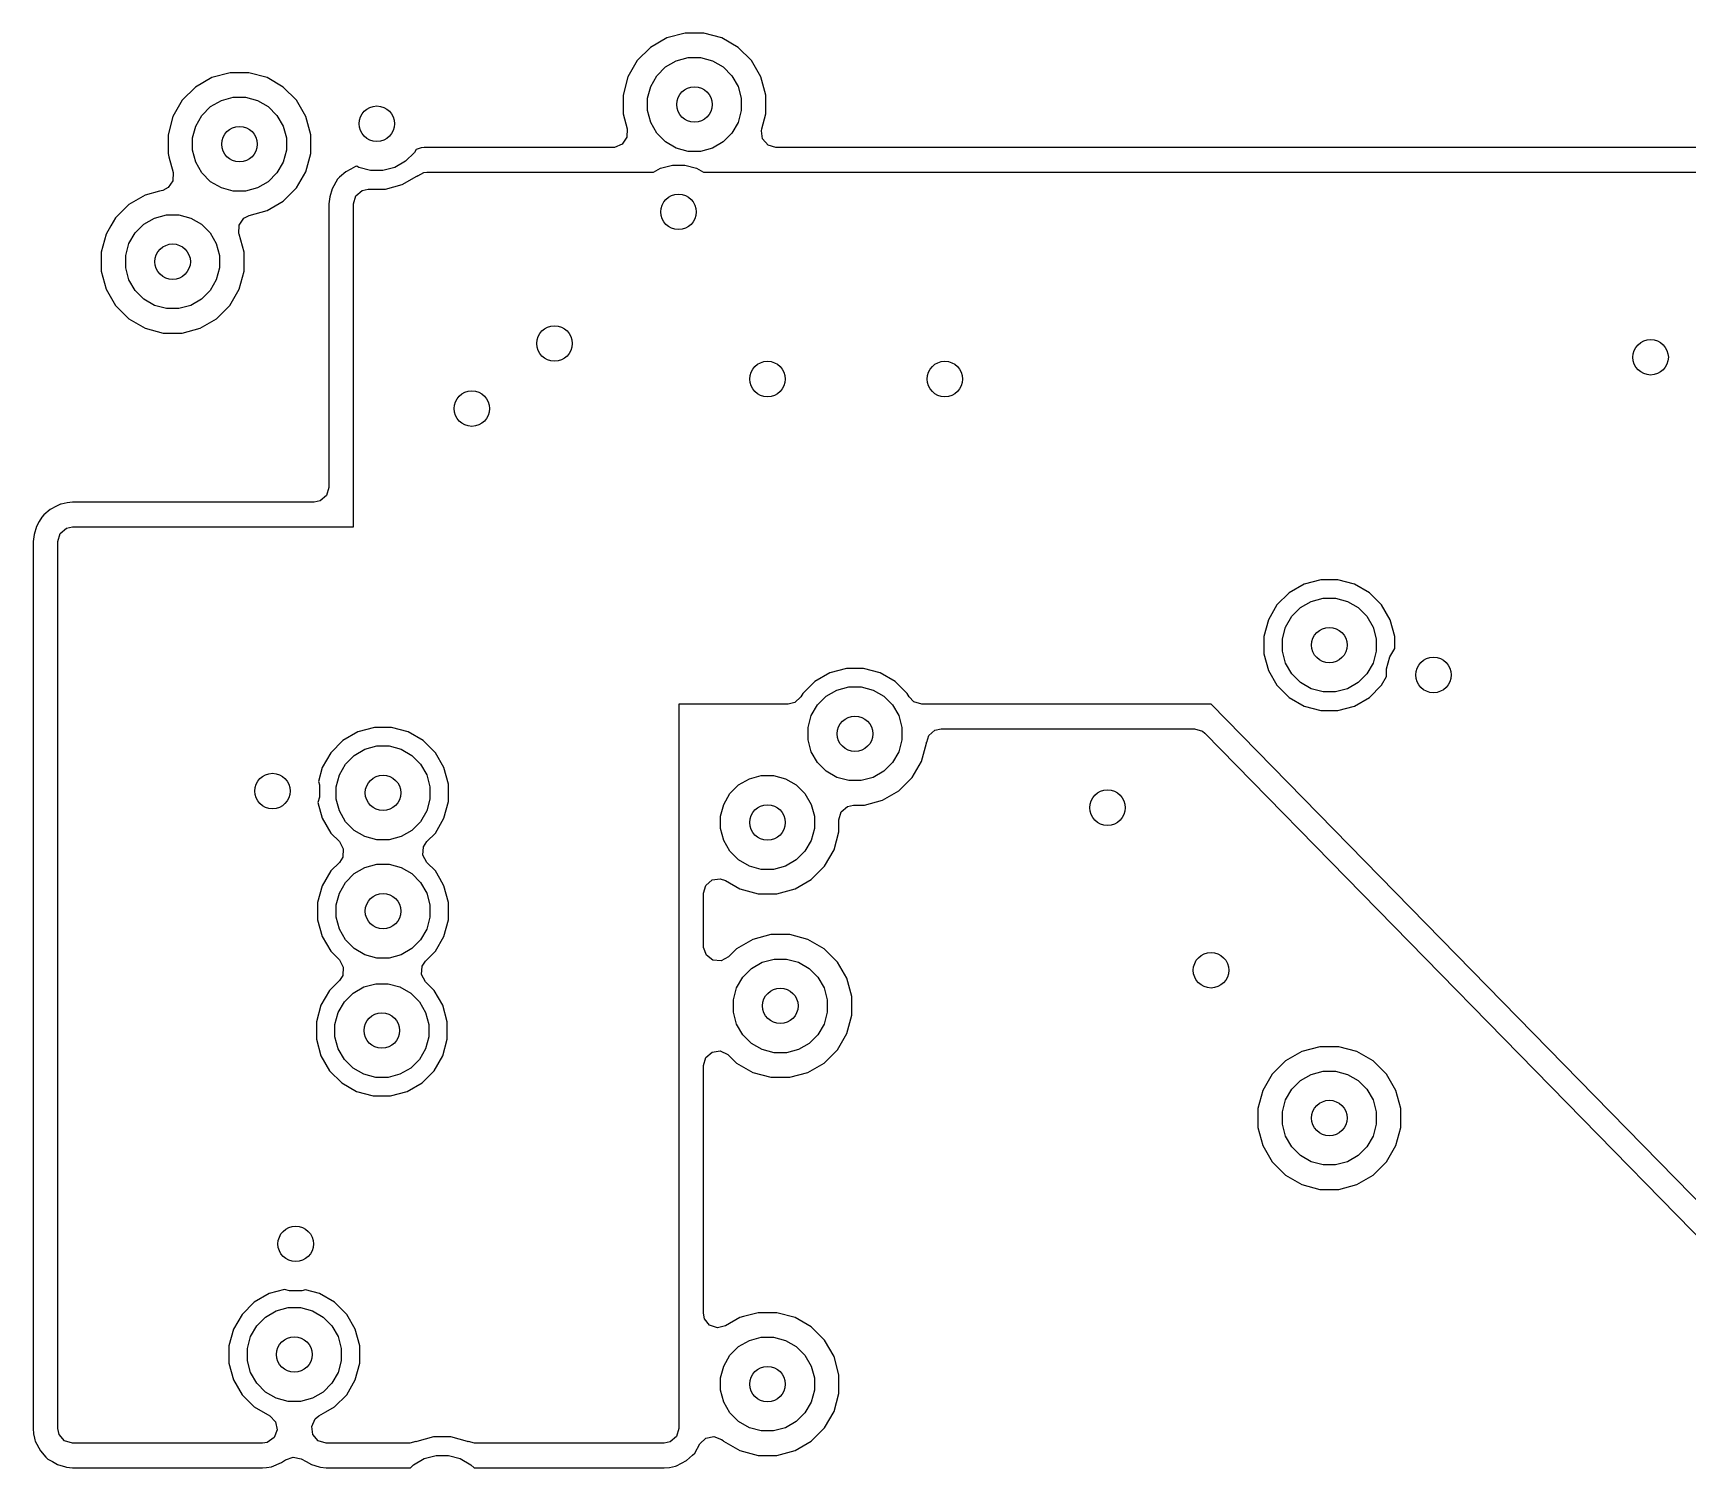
# Model space of a CAD drawing. Extents: x 0.98 to 8.09, y -3.46 to -0.83.
# Drawn here: x 5.149 to 5.7, y -2.049 to -1.568 of the extents above; entities that cross this region are included whole.
import ezdxf

# ---------------------------------------------------------------- set-up
doc = ezdxf.new("R2010")
doc.units = 0
doc.header["$MEASUREMENT"] = 0
doc.layers.add('BLACK', color=7, linetype='CONTINUOUS')

msp = doc.modelspace()

# ---------------------------------------------------------------- linework, layer by layer
at = {"layer": 'BLACK', "linetype": 'CONTINUOUS'}
for p, q in [((5.36022, -1.5695), (5.3548, -1.57263)), ((5.36626, -1.56788), (5.36022, -1.5695)), ((5.36022, -1.5695), (5.36022, -1.5695)), ((5.36022, -1.5695), (5.36022, -1.5695)), ((5.37252, -1.56788), (5.36626, -1.56788)), ((5.37856, -1.5695), (5.37252, -1.56788)), ((5.38398, -1.57263), (5.37856, -1.5695)), ((5.3548, -1.57263), (5.35037, -1.57705)), ((5.3548, -1.57263), (5.3548, -1.57263)), ((5.38841, -1.57705), (5.38398, -1.57263)), ((5.35037, -1.57705), (5.34724, -1.58247)), ((5.35037, -1.57705), (5.35037, -1.57705)), ((5.3569, -1.58206), (5.3598, -1.57915)), ((5.3598, -1.57915), (5.36336, -1.57709)), ((5.36336, -1.57709), (5.36733, -1.57603)), ((5.36733, -1.57603), (5.37144, -1.57603)), ((5.37144, -1.57603), (5.37542, -1.57709)), ((5.37542, -1.57709), (5.37898, -1.57915)), ((5.37898, -1.57915), (5.38188, -1.58206)), ((5.39154, -1.58247), (5.38841, -1.57705)), ((5.20336, -1.58583), (5.19893, -1.59026)), ((5.20877, -1.58271), (5.20336, -1.58583)), ((5.20336, -1.58583), (5.20336, -1.58583)), ((5.20877, -1.58271), (5.20877, -1.58271)), ((5.20877, -1.58271), (5.20877, -1.58271)), ((5.21482, -1.58109), (5.20877, -1.58271)), ((5.22108, -1.58109), (5.21482, -1.58109)), ((5.22712, -1.58271), (5.22108, -1.58109)), ((5.23254, -1.58583), (5.22712, -1.58271)), ((5.23697, -1.59026), (5.23254, -1.58583)), ((5.34724, -1.58247), (5.34562, -1.58852)), ((5.35378, -1.58959), (5.35484, -1.58562)), ((5.35484, -1.58562), (5.3569, -1.58206)), ((5.38188, -1.58206), (5.38394, -1.58562)), ((5.38394, -1.58562), (5.385, -1.58959)), ((5.39316, -1.58852), (5.39154, -1.58247)), ((5.19893, -1.59026), (5.1958, -1.59568)), ((5.19893, -1.59026), (5.19893, -1.59026)), ((5.20836, -1.59236), (5.21192, -1.5903)), ((5.21192, -1.5903), (5.21589, -1.58924)), ((5.21589, -1.58924), (5.22, -1.58924)), ((5.22, -1.58924), (5.22398, -1.5903)), ((5.22398, -1.5903), (5.22754, -1.59236)), ((5.2401, -1.59568), (5.23697, -1.59026)), ((5.34562, -1.58852), (5.34562, -1.59477)), ((5.35378, -1.5937), (5.35378, -1.58959)), ((5.385, -1.58959), (5.385, -1.5937)), ((5.39316, -1.59477), (5.39316, -1.58852)), ((5.1958, -1.59568), (5.19418, -1.60172)), ((5.2034, -1.59883), (5.20546, -1.59527)), ((5.20546, -1.59527), (5.20836, -1.59236)), ((5.22754, -1.59236), (5.23044, -1.59527)), ((5.23044, -1.59527), (5.2325, -1.59883)), ((5.24172, -1.60172), (5.2401, -1.59568)), ((5.34562, -1.59477), (5.34697, -1.59981)), ((5.35484, -1.59767), (5.35378, -1.5937)), ((5.385, -1.5937), (5.38394, -1.59767)), ((5.39181, -1.59981), (5.39316, -1.59477)), ((5.19418, -1.60172), (5.19418, -1.60798)), ((5.20234, -1.6028), (5.2034, -1.59883)), ((5.20234, -1.60691), (5.20234, -1.6028)), ((5.2325, -1.59883), (5.23356, -1.6028)), ((5.23356, -1.6028), (5.23356, -1.60691)), ((5.24172, -1.60798), (5.24172, -1.60172)), ((5.34691, -1.60256), (5.34536, -1.60484)), ((5.34697, -1.59981), (5.34691, -1.60256)), ((5.3569, -1.60123), (5.35484, -1.59767)), ((5.3598, -1.60414), (5.3569, -1.60123)), ((5.38188, -1.60123), (5.37898, -1.60414)), ((5.38394, -1.59767), (5.38188, -1.60123)), ((5.39169, -1.60038), (5.39181, -1.59981)), ((5.39208, -1.6031), (5.39169, -1.60038)), ((5.19418, -1.60798), (5.19448, -1.60908)), ((5.2034, -1.61088), (5.20234, -1.60691)), ((5.23356, -1.60691), (5.2325, -1.61088)), ((5.2401, -1.61403), (5.24172, -1.60798)), ((5.27616, -1.60764), (5.27325, -1.61055)), ((5.27673, -1.60665), (5.27616, -1.60764)), ((5.27843, -1.60612), (5.27673, -1.60665)), ((5.27947, -1.606), (5.27843, -1.60612)), ((5.28035, -1.60596), (5.27947, -1.606)), ((5.27947, -1.606), (5.27947, -1.606)), ((5.27947, -1.606), (5.27947, -1.606)), ((5.27947, -1.606), (5.27947, -1.606)), ((5.27947, -1.606), (5.27947, -1.606)), ((5.34226, -1.60596), (5.28035, -1.60596)), ((5.34284, -1.60592), (5.34226, -1.60596)), ((5.34536, -1.60484), (5.34284, -1.60592)), ((5.36336, -1.60619), (5.3598, -1.60414)), ((5.36733, -1.60726), (5.36336, -1.60619)), ((5.37144, -1.60726), (5.36733, -1.60726)), ((5.37542, -1.60619), (5.37144, -1.60726)), ((5.37898, -1.60414), (5.37542, -1.60619)), ((5.39388, -1.60518), (5.39208, -1.6031)), ((5.39652, -1.60596), (5.39388, -1.60518)), ((5.71773, -1.60596), (5.39652, -1.60596)), ((5.19448, -1.60908), (5.19587, -1.6143)), ((5.20546, -1.61444), (5.2034, -1.61088)), ((5.2325, -1.61088), (5.23044, -1.61444)), ((5.25499, -1.61319), (5.25338, -1.61405)), ((5.25661, -1.61233), (5.25499, -1.61319)), ((5.25671, -1.61231), (5.25661, -1.61233)), ((5.257, -1.61224), (5.25671, -1.61231)), ((5.25764, -1.6126), (5.257, -1.61224)), ((5.26161, -1.61367), (5.25764, -1.6126)), ((5.26572, -1.61367), (5.26161, -1.61367)), ((5.26969, -1.6126), (5.26572, -1.61367)), ((5.27325, -1.61055), (5.26969, -1.6126)), ((5.35582, -1.61417), (5.35808, -1.61287)), ((5.35808, -1.61287), (5.36205, -1.61181)), ((5.36205, -1.61181), (5.36616, -1.61181)), ((5.36616, -1.61181), (5.37013, -1.61287)), ((5.37013, -1.61287), (5.37239, -1.61417)), ((5.19427, -1.61932), (5.19242, -1.62028)), ((5.19581, -1.61705), (5.19427, -1.61932)), ((5.19587, -1.6143), (5.19581, -1.61705)), ((5.20836, -1.61735), (5.20546, -1.61444)), ((5.21192, -1.6194), (5.20836, -1.61735)), ((5.22754, -1.61735), (5.22398, -1.6194)), ((5.23044, -1.61444), (5.22754, -1.61735)), ((5.23697, -1.61945), (5.2401, -1.61403)), ((5.25058, -1.61656), (5.2488, -1.61975)), ((5.2513, -1.61586), (5.25058, -1.61656)), ((5.25058, -1.61656), (5.25058, -1.61656)), ((5.25338, -1.61405), (5.2513, -1.61586)), ((5.2513, -1.61586), (5.2513, -1.61586)), ((5.26653, -1.61982), (5.27206, -1.61834)), ((5.27206, -1.61834), (5.27703, -1.61547)), ((5.27703, -1.61547), (5.27728, -1.61528)), ((5.27703, -1.61547), (5.27703, -1.61547)), ((5.27728, -1.61528), (5.27734, -1.61536)), ((5.27734, -1.61536), (5.27931, -1.61428)), ((5.27931, -1.61428), (5.28035, -1.61417)), ((5.28035, -1.61417), (5.35582, -1.61417)), ((5.37239, -1.61417), (5.71773, -1.61417)), ((5.18653, -1.62185), (5.18111, -1.62498)), ((5.19136, -1.62056), (5.18653, -1.62185)), ((5.18653, -1.62185), (5.18653, -1.62185)), ((5.18653, -1.62185), (5.18653, -1.62185)), ((5.19242, -1.62028), (5.19136, -1.62056)), ((5.21589, -1.62047), (5.21192, -1.6194)), ((5.22, -1.62047), (5.21589, -1.62047)), ((5.22398, -1.6194), (5.22, -1.62047)), ((5.22712, -1.627), (5.23254, -1.62387)), ((5.23254, -1.62387), (5.23697, -1.61945)), ((5.24802, -1.62239), (5.24769, -1.6247)), ((5.24769, -1.6247), (5.24769, -1.71919)), ((5.2488, -1.61975), (5.24802, -1.62239)), ((5.24802, -1.62239), (5.24802, -1.62239)), ((5.2488, -1.61975), (5.2488, -1.61975)), ((5.25591, -1.6247), (5.25668, -1.62207)), ((5.25591, -1.68021), (5.25591, -1.6247)), ((5.25668, -1.62207), (5.25876, -1.62026)), ((5.25876, -1.62026), (5.26079, -1.61982)), ((5.26079, -1.61982), (5.26653, -1.61982)), ((5.26653, -1.61982), (5.26653, -1.61982)), ((5.17668, -1.62941), (5.17515, -1.63206)), ((5.18111, -1.62498), (5.17668, -1.62941)), ((5.17668, -1.62941), (5.17668, -1.62941)), ((5.18111, -1.62498), (5.18111, -1.62498)), ((5.18611, -1.63151), (5.18967, -1.62945)), ((5.18967, -1.62945), (5.19365, -1.62839)), ((5.19365, -1.62839), (5.19776, -1.62839)), ((5.19776, -1.62839), (5.20173, -1.62945)), ((5.20173, -1.62945), (5.20529, -1.63151)), ((5.21784, -1.63181), (5.21938, -1.62953)), ((5.21938, -1.62953), (5.22123, -1.62858)), ((5.22123, -1.62858), (5.22712, -1.627)), ((5.17355, -1.63483), (5.17193, -1.64087)), ((5.17515, -1.63206), (5.17355, -1.63483)), ((5.18115, -1.63798), (5.18321, -1.63442)), ((5.18321, -1.63442), (5.18611, -1.63151)), ((5.20529, -1.63151), (5.20819, -1.63442)), ((5.20819, -1.63442), (5.21025, -1.63798)), ((5.21778, -1.63456), (5.21784, -1.63181)), ((5.21785, -1.63483), (5.21778, -1.63456)), ((5.21947, -1.64087), (5.21785, -1.63483)), ((5.21785, -1.63483), (5.21785, -1.63483)), ((5.17193, -1.64087), (5.17193, -1.64713)), ((5.18009, -1.64195), (5.18115, -1.63798)), ((5.21025, -1.63798), (5.21131, -1.64195)), ((5.21947, -1.64713), (5.21947, -1.64087)), ((5.18009, -1.64606), (5.18009, -1.64195)), ((5.18115, -1.65003), (5.18009, -1.64606)), ((5.21131, -1.64606), (5.21025, -1.65003)), ((5.21131, -1.64195), (5.21131, -1.64606)), ((5.17193, -1.64713), (5.17355, -1.65318)), ((5.18321, -1.65359), (5.18115, -1.65003)), ((5.21025, -1.65003), (5.20819, -1.65359)), ((5.21785, -1.65318), (5.21947, -1.64713)), ((5.17355, -1.65318), (5.17668, -1.6586)), ((5.18611, -1.6565), (5.18321, -1.65359)), ((5.18967, -1.65855), (5.18611, -1.6565)), ((5.20529, -1.6565), (5.20173, -1.65855)), ((5.20819, -1.65359), (5.20529, -1.6565)), ((5.21472, -1.6586), (5.21785, -1.65318)), ((5.17668, -1.6586), (5.18111, -1.66302)), ((5.18111, -1.66302), (5.18653, -1.66615)), ((5.19365, -1.65962), (5.18967, -1.65855)), ((5.19776, -1.65962), (5.19365, -1.65962)), ((5.20173, -1.65855), (5.19776, -1.65962)), ((5.20487, -1.66615), (5.21029, -1.66302)), ((5.21029, -1.66302), (5.21472, -1.6586)), ((5.18653, -1.66615), (5.19257, -1.66777)), ((5.19257, -1.66777), (5.19257, -1.66777)), ((5.19257, -1.66777), (5.19883, -1.66777)), ((5.19883, -1.66777), (5.20487, -1.66615)), ((5.19883, -1.66777), (5.19883, -1.66777)), ((5.25591, -1.72942), (5.25591, -1.68021)), ((5.24484, -1.72363), (5.24281, -1.72407)), ((5.24691, -1.72182), (5.24484, -1.72363)), ((5.24769, -1.71919), (5.24691, -1.72182)), ((5.15216, -1.72902), (5.15133, -1.7305)), ((5.15287, -1.72832), (5.15216, -1.72902)), ((5.15216, -1.72902), (5.15216, -1.72902)), ((5.15495, -1.72652), (5.15287, -1.72832)), ((5.15287, -1.72832), (5.15287, -1.72832)), ((5.15706, -1.72539), (5.15495, -1.72652)), ((5.15818, -1.7248), (5.15706, -1.72539)), ((5.15833, -1.72476), (5.15818, -1.7248)), ((5.15859, -1.7247), (5.15833, -1.72476)), ((5.16062, -1.72425), (5.15859, -1.7247)), ((5.16236, -1.72407), (5.16062, -1.72425)), ((5.24281, -1.72407), (5.16236, -1.72407)), ((5.25591, -1.73228), (5.25591, -1.72942)), ((5.1496, -1.73485), (5.14926, -1.73717)), ((5.15037, -1.73221), (5.1496, -1.73485)), ((5.1496, -1.73485), (5.1496, -1.73485)), ((5.15133, -1.7305), (5.15037, -1.73221)), ((5.15133, -1.7305), (5.15133, -1.7305)), ((5.15748, -1.73717), (5.15826, -1.73453)), ((5.15826, -1.73453), (5.16033, -1.73272)), ((5.16033, -1.73272), (5.16236, -1.73228)), ((5.16236, -1.73228), (5.25591, -1.73228)), ((5.14926, -1.73717), (5.14926, -2.03252)), ((5.15748, -1.76879), (5.15748, -1.73717)), ((5.57231, -1.75137), (5.56734, -1.75424)), ((5.57784, -1.74989), (5.57231, -1.75137)), ((5.57231, -1.75137), (5.57231, -1.75137)), ((5.57231, -1.75137), (5.57231, -1.75137)), ((5.58357, -1.74989), (5.57784, -1.74989)), ((5.58911, -1.75137), (5.58357, -1.74989)), ((5.59407, -1.75424), (5.58911, -1.75137)), ((5.58911, -1.75137), (5.58911, -1.75137)), ((5.58911, -1.75137), (5.58911, -1.75137)), ((5.56734, -1.75424), (5.56329, -1.75829)), ((5.56734, -1.75424), (5.56734, -1.75424)), ((5.57468, -1.7571), (5.57865, -1.75604)), ((5.57865, -1.75604), (5.58276, -1.75604)), ((5.58276, -1.75604), (5.58674, -1.7571)), ((5.59407, -1.75424), (5.59407, -1.75424)), ((5.59407, -1.75424), (5.59407, -1.75424)), ((5.59813, -1.75829), (5.59407, -1.75424)), ((5.56329, -1.75829), (5.56042, -1.76325)), ((5.56329, -1.75829), (5.56329, -1.75829)), ((5.56616, -1.76563), (5.56821, -1.76207)), ((5.56821, -1.76207), (5.57112, -1.75916)), ((5.57112, -1.75916), (5.57468, -1.7571)), ((5.58674, -1.7571), (5.5903, -1.75916)), ((5.5903, -1.75916), (5.5932, -1.76207)), ((5.5932, -1.76207), (5.59526, -1.76563)), ((5.60099, -1.76325), (5.59813, -1.75829)), ((5.56042, -1.76325), (5.55894, -1.76879)), ((5.56042, -1.76325), (5.56042, -1.76325)), ((5.56042, -1.76325), (5.56042, -1.76325)), ((5.5651, -1.7696), (5.56616, -1.76563)), ((5.59526, -1.76563), (5.59632, -1.7696)), ((5.60248, -1.76879), (5.60099, -1.76325)), ((5.15748, -1.89713), (5.15748, -1.76879)), ((5.55894, -1.76879), (5.55894, -1.77452)), ((5.5651, -1.77371), (5.5651, -1.7696)), ((5.59632, -1.7696), (5.59632, -1.77371)), ((5.60085, -1.77558), (5.60248, -1.77277)), ((5.60248, -1.77277), (5.60248, -1.76879)), ((5.55894, -1.77452), (5.56042, -1.78006)), ((5.56616, -1.77768), (5.5651, -1.77371)), ((5.56821, -1.78124), (5.56616, -1.77768)), ((5.59526, -1.77768), (5.5932, -1.78124)), ((5.59632, -1.77371), (5.59526, -1.77768)), ((5.59979, -1.77955), (5.60085, -1.77558)), ((5.40947, -1.78376), (5.40542, -1.78782)), ((5.41443, -1.7809), (5.40947, -1.78376)), ((5.40947, -1.78376), (5.40947, -1.78376)), ((5.41997, -1.77941), (5.41443, -1.7809)), ((5.41443, -1.7809), (5.41443, -1.7809)), ((5.41443, -1.7809), (5.41443, -1.7809)), ((5.4257, -1.77941), (5.41997, -1.77941)), ((5.43124, -1.7809), (5.4257, -1.77941)), ((5.4362, -1.78376), (5.43124, -1.7809)), ((5.43124, -1.7809), (5.43124, -1.7809)), ((5.43124, -1.7809), (5.43124, -1.7809)), ((5.44025, -1.78782), (5.4362, -1.78376)), ((5.4362, -1.78376), (5.4362, -1.78376)), ((5.56042, -1.78006), (5.56042, -1.78006)), ((5.56042, -1.78006), (5.56042, -1.78006)), ((5.56042, -1.78006), (5.56329, -1.78502)), ((5.57112, -1.78415), (5.56821, -1.78124)), ((5.57468, -1.7862), (5.57112, -1.78415)), ((5.5903, -1.78415), (5.58674, -1.7862)), ((5.5932, -1.78124), (5.5903, -1.78415)), ((5.59813, -1.78502), (5.59979, -1.78214)), ((5.59979, -1.78214), (5.59979, -1.77955)), ((5.40479, -1.7889), (5.4028, -1.7908)), ((5.40542, -1.78782), (5.40479, -1.7889)), ((5.40542, -1.78782), (5.40542, -1.78782)), ((5.41034, -1.79159), (5.41325, -1.78869)), ((5.41325, -1.78869), (5.41681, -1.78663)), ((5.41681, -1.78663), (5.42078, -1.78557)), ((5.42078, -1.78557), (5.42489, -1.78557)), ((5.42489, -1.78557), (5.42886, -1.78663)), ((5.42886, -1.78663), (5.43242, -1.78869)), ((5.43242, -1.78869), (5.43533, -1.79159)), ((5.44088, -1.7889), (5.44025, -1.78782)), ((5.44025, -1.78782), (5.44025, -1.78782)), ((5.44247, -1.79056), (5.44088, -1.7889)), ((5.56329, -1.78502), (5.56329, -1.78502)), ((5.56329, -1.78502), (5.56329, -1.78502)), ((5.56329, -1.78502), (5.56734, -1.78907)), ((5.56734, -1.78907), (5.57231, -1.79194)), ((5.57865, -1.78727), (5.57468, -1.7862)), ((5.58276, -1.78727), (5.57865, -1.78727)), ((5.58674, -1.7862), (5.58276, -1.78727)), ((5.58911, -1.79194), (5.59407, -1.78907)), ((5.59407, -1.78907), (5.59813, -1.78502)), ((5.40056, -1.79134), (5.36417, -1.79134)), ((5.36417, -1.79134), (5.36417, -2.03252)), ((5.4028, -1.7908), (5.40056, -1.79134)), ((5.40722, -1.79913), (5.40829, -1.79515)), ((5.40829, -1.79515), (5.41034, -1.79159)), ((5.43533, -1.79159), (5.43738, -1.79515)), ((5.43738, -1.79515), (5.43845, -1.79913)), ((5.44511, -1.79134), (5.44247, -1.79056)), ((5.54134, -1.79134), (5.44511, -1.79134)), ((5.66899, -1.92177), (5.54134, -1.79134)), ((5.54134, -1.79134), (5.54134, -1.79134)), ((5.57231, -1.79194), (5.57784, -1.79342)), ((5.57784, -1.79342), (5.57784, -1.79342)), ((5.57784, -1.79342), (5.58357, -1.79342)), ((5.58357, -1.79342), (5.58911, -1.79194)), ((5.58357, -1.79342), (5.58357, -1.79342)), ((5.25735, -1.80058), (5.25238, -1.80345)), ((5.26288, -1.7991), (5.25735, -1.80058)), ((5.25735, -1.80058), (5.25735, -1.80058)), ((5.25735, -1.80058), (5.25735, -1.80058)), ((5.26861, -1.7991), (5.26288, -1.7991)), ((5.27415, -1.80058), (5.26861, -1.7991)), ((5.27911, -1.80345), (5.27415, -1.80058)), ((5.27415, -1.80058), (5.27415, -1.80058)), ((5.27415, -1.80058), (5.27415, -1.80058)), ((5.40722, -1.80324), (5.40722, -1.79913)), ((5.43845, -1.79913), (5.43845, -1.80324)), ((5.44738, -1.8018), (5.44946, -1.8)), ((5.44946, -1.8), (5.45148, -1.79956)), ((5.45148, -1.79956), (5.53583, -1.79956)), ((5.53583, -1.79956), (5.53847, -1.80033)), ((5.53847, -1.80033), (5.53932, -1.80102)), ((5.53932, -1.80102), (5.78198, -2.04895)), ((5.25238, -1.80345), (5.24833, -1.8075)), ((5.25238, -1.80345), (5.25238, -1.80345)), ((5.25616, -1.80837), (5.25972, -1.80632)), ((5.25972, -1.80632), (5.26369, -1.80525)), ((5.26369, -1.80525), (5.2678, -1.80525)), ((5.2678, -1.80525), (5.27177, -1.80632)), ((5.27177, -1.80632), (5.27533, -1.80837)), ((5.28317, -1.8075), (5.27911, -1.80345)), ((5.27911, -1.80345), (5.27911, -1.80345)), ((5.27911, -1.80345), (5.27911, -1.80345)), ((5.40829, -1.80721), (5.40722, -1.80324)), ((5.43845, -1.80324), (5.43738, -1.80721)), ((5.44498, -1.81036), (5.4466, -1.80431)), ((5.4466, -1.80431), (5.44664, -1.80399)), ((5.4466, -1.80431), (5.4466, -1.80431)), ((5.44664, -1.80399), (5.44673, -1.804)), ((5.44673, -1.804), (5.44738, -1.8018)), ((5.24833, -1.8075), (5.24546, -1.81246)), ((5.24833, -1.8075), (5.24833, -1.8075)), ((5.2512, -1.81484), (5.25325, -1.81128)), ((5.25325, -1.81128), (5.25616, -1.80837)), ((5.27533, -1.80837), (5.27824, -1.81128)), ((5.27824, -1.81128), (5.2803, -1.81484)), ((5.28603, -1.81246), (5.28317, -1.8075)), ((5.41034, -1.81077), (5.40829, -1.80721)), ((5.41325, -1.81367), (5.41034, -1.81077)), ((5.43533, -1.81077), (5.43242, -1.81367)), ((5.43738, -1.80721), (5.43533, -1.81077)), ((5.44185, -1.81577), (5.44498, -1.81036)), ((5.24546, -1.81246), (5.24424, -1.81704)), ((5.24424, -1.81704), (5.24455, -1.8182)), ((5.24546, -1.81246), (5.24546, -1.81246)), ((5.24546, -1.81246), (5.24546, -1.81246)), ((5.25013, -1.81881), (5.2512, -1.81484)), ((5.2803, -1.81484), (5.28136, -1.81881)), ((5.28752, -1.818), (5.28603, -1.81246)), ((5.38411, -1.81821), (5.38767, -1.81616)), ((5.38767, -1.81616), (5.39165, -1.8151)), ((5.39165, -1.8151), (5.39576, -1.8151)), ((5.39576, -1.8151), (5.39973, -1.81616)), ((5.39973, -1.81616), (5.40329, -1.81821)), ((5.41681, -1.81573), (5.41325, -1.81367)), ((5.42078, -1.81679), (5.41681, -1.81573)), ((5.42489, -1.81679), (5.42078, -1.81679)), ((5.42886, -1.81573), (5.42489, -1.81679)), ((5.43242, -1.81367), (5.42886, -1.81573)), ((5.43743, -1.8202), (5.44185, -1.81577)), ((5.24455, -1.82231), (5.24407, -1.82408)), ((5.24455, -1.8182), (5.24455, -1.82231)), ((5.25013, -1.82292), (5.25013, -1.81881)), ((5.2512, -1.82689), (5.25013, -1.82292)), ((5.28136, -1.82292), (5.2803, -1.82689)), ((5.28136, -1.81881), (5.28136, -1.82292)), ((5.28752, -1.82373), (5.28752, -1.818)), ((5.37915, -1.82468), (5.38121, -1.82112)), ((5.38121, -1.82112), (5.38411, -1.81821)), ((5.40329, -1.81821), (5.40619, -1.82112)), ((5.40619, -1.82112), (5.40825, -1.82468)), ((5.43201, -1.82333), (5.43743, -1.8202)), ((5.24407, -1.82408), (5.24546, -1.82927)), ((5.25325, -1.83045), (5.2512, -1.82689)), ((5.2803, -1.82689), (5.27824, -1.83045)), ((5.28603, -1.82927), (5.28752, -1.82373)), ((5.37809, -1.82865), (5.37915, -1.82468)), ((5.37809, -1.83276), (5.37809, -1.82865)), ((5.40825, -1.82468), (5.40931, -1.82865)), ((5.40931, -1.82865), (5.40931, -1.83276)), ((5.41747, -1.82983), (5.41824, -1.82719)), ((5.41824, -1.82719), (5.42032, -1.82539)), ((5.42032, -1.82539), (5.42235, -1.82495)), ((5.42235, -1.82495), (5.42596, -1.82495)), ((5.42596, -1.82495), (5.43201, -1.82333)), ((5.42596, -1.82495), (5.42596, -1.82495)), ((5.24546, -1.82927), (5.24546, -1.82927)), ((5.24546, -1.82927), (5.24546, -1.82927)), ((5.24546, -1.82927), (5.24833, -1.83423)), ((5.25616, -1.83336), (5.25325, -1.83045)), ((5.25972, -1.83542), (5.25616, -1.83336)), ((5.27533, -1.83336), (5.27177, -1.83542)), ((5.27824, -1.83045), (5.27533, -1.83336)), ((5.28317, -1.83423), (5.28603, -1.82927)), ((5.37915, -1.83674), (5.37809, -1.83276)), ((5.40931, -1.83276), (5.40825, -1.83674)), ((5.41585, -1.83988), (5.41747, -1.83384)), ((5.41747, -1.83384), (5.41747, -1.82983)), ((5.24833, -1.83423), (5.24833, -1.83423)), ((5.24833, -1.83423), (5.2512, -1.8371)), ((5.2512, -1.8371), (5.25252, -1.83951)), ((5.25252, -1.83951), (5.25232, -1.84226)), ((5.26369, -1.83648), (5.25972, -1.83542)), ((5.2678, -1.83648), (5.26369, -1.83648)), ((5.27177, -1.83542), (5.2678, -1.83648)), ((5.27898, -1.84159), (5.27918, -1.83885)), ((5.27918, -1.83885), (5.2803, -1.8371)), ((5.2803, -1.8371), (5.28317, -1.83423)), ((5.38121, -1.8403), (5.37915, -1.83674)), ((5.40825, -1.83674), (5.40619, -1.8403)), ((5.2512, -1.844), (5.24833, -1.84687)), ((5.25232, -1.84226), (5.2512, -1.844)), ((5.25972, -1.84569), (5.26369, -1.84462)), ((5.26369, -1.84462), (5.2678, -1.84462)), ((5.2678, -1.84462), (5.27177, -1.84569)), ((5.2803, -1.844), (5.27898, -1.84159)), ((5.28317, -1.84687), (5.2803, -1.844)), ((5.38411, -1.8432), (5.38121, -1.8403)), ((5.38767, -1.84526), (5.38411, -1.8432)), ((5.40329, -1.8432), (5.39973, -1.84526)), ((5.40619, -1.8403), (5.40329, -1.8432)), ((5.41272, -1.8453), (5.41585, -1.83988)), ((5.24833, -1.84687), (5.24546, -1.85183)), ((5.24833, -1.84687), (5.24833, -1.84687)), ((5.2512, -1.85421), (5.25325, -1.85065)), ((5.25325, -1.85065), (5.25616, -1.84774)), ((5.25616, -1.84774), (5.25972, -1.84569)), ((5.27177, -1.84569), (5.27533, -1.84774)), ((5.27533, -1.84774), (5.27824, -1.85065)), ((5.27824, -1.85065), (5.2803, -1.85421)), ((5.2846, -1.84935), (5.28317, -1.84687)), ((5.28317, -1.84687), (5.28317, -1.84687)), ((5.28603, -1.85183), (5.2846, -1.84935)), ((5.37316, -1.85167), (5.37524, -1.84986)), ((5.37524, -1.84986), (5.37797, -1.84947)), ((5.37797, -1.84947), (5.37971, -1.85008)), ((5.37971, -1.85008), (5.38453, -1.85286)), ((5.39165, -1.84632), (5.38767, -1.84526)), ((5.39576, -1.84632), (5.39165, -1.84632)), ((5.39973, -1.84526), (5.39576, -1.84632)), ((5.40287, -1.85286), (5.40829, -1.84973)), ((5.40829, -1.84973), (5.41272, -1.8453)), ((5.24546, -1.85183), (5.24398, -1.85737)), ((5.24546, -1.85183), (5.24546, -1.85183)), ((5.24546, -1.85183), (5.24546, -1.85183)), ((5.25013, -1.85818), (5.2512, -1.85421)), ((5.2803, -1.85421), (5.28136, -1.85818)), ((5.28752, -1.85737), (5.28603, -1.85183)), ((5.37239, -1.8543), (5.37316, -1.85167)), ((5.37239, -1.87197), (5.37239, -1.8543)), ((5.38453, -1.85286), (5.39057, -1.85448)), ((5.39057, -1.85448), (5.39057, -1.85448)), ((5.39057, -1.85448), (5.39683, -1.85448)), ((5.39683, -1.85448), (5.40287, -1.85286)), ((5.39683, -1.85448), (5.39683, -1.85448)), ((5.24398, -1.85737), (5.24398, -1.8631)), ((5.25013, -1.86229), (5.25013, -1.85818)), ((5.28136, -1.85818), (5.28136, -1.86229)), ((5.28752, -1.8631), (5.28752, -1.85737)), ((5.24398, -1.8631), (5.24546, -1.86864)), ((5.2512, -1.86626), (5.25013, -1.86229)), ((5.25325, -1.86982), (5.2512, -1.86626)), ((5.2803, -1.86626), (5.27824, -1.86982)), ((5.28136, -1.86229), (5.2803, -1.86626)), ((5.28603, -1.86864), (5.28752, -1.8631)), ((5.24546, -1.86864), (5.24546, -1.86864)), ((5.24546, -1.86864), (5.24546, -1.86864)), ((5.24546, -1.86864), (5.24833, -1.8736)), ((5.25616, -1.87273), (5.25325, -1.86982)), ((5.25972, -1.87479), (5.25616, -1.87273)), ((5.27533, -1.87273), (5.27177, -1.87479)), ((5.27824, -1.86982), (5.27533, -1.87273)), ((5.28317, -1.8736), (5.28603, -1.86864)), ((5.3724, -1.87232), (5.37239, -1.87197)), ((5.37336, -1.87489), (5.3724, -1.87232)), ((5.38879, -1.86964), (5.38337, -1.87277)), ((5.39484, -1.86802), (5.38879, -1.86964)), ((5.38879, -1.86964), (5.38879, -1.86964)), ((5.38879, -1.86964), (5.38879, -1.86964)), ((5.4011, -1.86802), (5.39484, -1.86802)), ((5.40714, -1.86964), (5.4011, -1.86802)), ((5.41256, -1.87277), (5.40714, -1.86964)), ((5.24833, -1.8736), (5.24833, -1.8736)), ((5.24833, -1.8736), (5.2512, -1.87647)), ((5.2512, -1.87647), (5.25252, -1.87888)), ((5.26369, -1.87585), (5.25972, -1.87479)), ((5.2678, -1.87585), (5.26369, -1.87585)), ((5.27177, -1.87479), (5.2678, -1.87585)), ((5.27878, -1.87861), (5.27991, -1.87686)), ((5.27991, -1.87686), (5.2803, -1.87647)), ((5.2803, -1.87647), (5.28317, -1.8736)), ((5.37557, -1.87654), (5.37336, -1.87489)), ((5.37831, -1.87674), (5.37557, -1.87654)), ((5.38072, -1.87542), (5.37831, -1.87674)), ((5.38337, -1.87277), (5.38072, -1.87542)), ((5.38337, -1.87277), (5.38337, -1.87277)), ((5.38838, -1.8793), (5.39194, -1.87724)), ((5.39194, -1.87724), (5.39591, -1.87618)), ((5.39591, -1.87618), (5.40002, -1.87618)), ((5.40002, -1.87618), (5.40399, -1.87724)), ((5.40399, -1.87724), (5.40756, -1.8793)), ((5.41699, -1.8772), (5.41256, -1.87277)), ((5.42012, -1.88261), (5.41699, -1.8772)), ((5.2512, -1.88337), (5.24794, -1.88663)), ((5.25232, -1.88163), (5.2512, -1.88337)), ((5.25252, -1.87888), (5.25232, -1.88163)), ((5.27859, -1.88135), (5.27878, -1.87861)), ((5.27991, -1.88377), (5.27859, -1.88135)), ((5.38342, -1.88576), (5.38547, -1.8822)), ((5.38547, -1.8822), (5.38838, -1.8793)), ((5.40756, -1.8793), (5.41046, -1.8822)), ((5.41046, -1.8822), (5.41252, -1.88576)), ((5.42174, -1.88866), (5.42012, -1.88261)), ((5.24794, -1.88663), (5.24507, -1.8916)), ((5.24794, -1.88663), (5.24794, -1.88663)), ((5.25286, -1.89041), (5.25577, -1.88751)), ((5.25577, -1.88751), (5.25933, -1.88545)), ((5.25933, -1.88545), (5.2633, -1.88439)), ((5.2633, -1.88439), (5.26741, -1.88439)), ((5.26741, -1.88439), (5.27138, -1.88545)), ((5.27138, -1.88545), (5.27494, -1.88751)), ((5.27494, -1.88751), (5.27785, -1.89041)), ((5.28277, -1.88663), (5.27991, -1.88377)), ((5.28564, -1.8916), (5.28277, -1.88663)), ((5.38236, -1.88973), (5.38342, -1.88576)), ((5.41252, -1.88576), (5.41358, -1.88973)), ((5.42174, -1.89492), (5.42174, -1.88866)), ((5.24507, -1.8916), (5.24359, -1.89713)), ((5.24507, -1.8916), (5.24507, -1.8916)), ((5.24507, -1.8916), (5.24507, -1.8916)), ((5.24974, -1.89794), (5.25081, -1.89397)), ((5.25081, -1.89397), (5.25286, -1.89041)), ((5.27785, -1.89041), (5.2799, -1.89397)), ((5.2799, -1.89397), (5.28097, -1.89794)), ((5.28712, -1.89713), (5.28564, -1.8916)), ((5.38236, -1.89384), (5.38236, -1.88973)), ((5.38342, -1.89782), (5.38236, -1.89384)), ((5.41358, -1.89384), (5.41252, -1.89782)), ((5.41358, -1.88973), (5.41358, -1.89384)), ((5.15748, -2.03252), (5.15748, -1.89713)), ((5.24359, -1.89713), (5.24359, -1.90287)), ((5.24974, -1.90206), (5.24974, -1.89794)), ((5.28097, -1.89794), (5.28097, -1.90206)), ((5.28712, -1.90287), (5.28712, -1.89713)), ((5.38547, -1.90138), (5.38342, -1.89782)), ((5.41252, -1.89782), (5.41046, -1.90138)), ((5.42012, -1.90096), (5.42174, -1.89492)), ((5.24359, -1.90287), (5.24507, -1.9084)), ((5.25081, -1.90603), (5.24974, -1.90206)), ((5.28097, -1.90206), (5.2799, -1.90603)), ((5.28564, -1.9084), (5.28712, -1.90287)), ((5.38838, -1.90428), (5.38547, -1.90138)), ((5.39194, -1.90634), (5.38838, -1.90428)), ((5.40756, -1.90428), (5.40399, -1.90634)), ((5.41046, -1.90138), (5.40756, -1.90428)), ((5.41699, -1.90638), (5.42012, -1.90096)), ((5.57758, -1.90537), (5.57153, -1.90699)), ((5.58384, -1.90537), (5.57758, -1.90537)), ((5.58988, -1.90699), (5.58384, -1.90537)), ((5.24507, -1.9084), (5.24507, -1.9084)), ((5.24507, -1.9084), (5.24507, -1.9084)), ((5.24507, -1.9084), (5.24794, -1.91337)), ((5.25286, -1.90959), (5.25081, -1.90603)), ((5.25577, -1.91249), (5.25286, -1.90959)), ((5.27785, -1.90959), (5.27494, -1.91249)), ((5.2799, -1.90603), (5.27785, -1.90959)), ((5.28277, -1.91337), (5.28564, -1.9084)), ((5.37239, -1.91161), (5.37316, -1.90897)), ((5.37316, -1.90897), (5.37524, -1.90717)), ((5.37524, -1.90717), (5.37797, -1.90678)), ((5.37797, -1.90678), (5.38047, -1.90792)), ((5.38047, -1.90792), (5.38072, -1.90816)), ((5.38072, -1.90816), (5.38337, -1.91081)), ((5.38337, -1.91081), (5.38879, -1.91394)), ((5.39591, -1.9074), (5.39194, -1.90634)), ((5.40002, -1.9074), (5.39591, -1.9074)), ((5.40399, -1.90634), (5.40002, -1.9074)), ((5.40714, -1.91394), (5.41256, -1.91081)), ((5.41256, -1.91081), (5.41699, -1.90638)), ((5.56611, -1.91012), (5.56169, -1.91454)), ((5.57153, -1.90699), (5.56611, -1.91012)), ((5.56611, -1.91012), (5.56611, -1.91012)), ((5.57153, -1.90699), (5.57153, -1.90699)), ((5.57153, -1.90699), (5.57153, -1.90699)), ((5.5953, -1.91012), (5.58988, -1.90699)), ((5.59973, -1.91454), (5.5953, -1.91012)), ((5.24794, -1.91337), (5.24794, -1.91337)), ((5.24794, -1.91337), (5.24794, -1.91337)), ((5.24794, -1.91337), (5.25199, -1.91742)), ((5.25933, -1.91455), (5.25577, -1.91249)), ((5.2633, -1.91561), (5.25933, -1.91455)), ((5.26741, -1.91561), (5.2633, -1.91561)), ((5.27138, -1.91455), (5.26741, -1.91561)), ((5.27494, -1.91249), (5.27138, -1.91455)), ((5.27872, -1.91742), (5.28277, -1.91337)), ((5.37239, -1.926), (5.37239, -1.91161)), ((5.38879, -1.91394), (5.39484, -1.91556)), ((5.39484, -1.91556), (5.39484, -1.91556)), ((5.39484, -1.91556), (5.4011, -1.91556)), ((5.4011, -1.91556), (5.40714, -1.91394)), ((5.4011, -1.91556), (5.4011, -1.91556)), ((5.56169, -1.91454), (5.55856, -1.91996)), ((5.56169, -1.91454), (5.56169, -1.91454)), ((5.56821, -1.91955), (5.57112, -1.91664)), ((5.57112, -1.91664), (5.57468, -1.91458)), ((5.57468, -1.91458), (5.57865, -1.91352)), ((5.57865, -1.91352), (5.58276, -1.91352)), ((5.58276, -1.91352), (5.58674, -1.91458)), ((5.58674, -1.91458), (5.5903, -1.91664)), ((5.5903, -1.91664), (5.5932, -1.91955)), ((5.60286, -1.91996), (5.59973, -1.91454)), ((5.25199, -1.91742), (5.25695, -1.92028)), ((5.25695, -1.92028), (5.26249, -1.92177)), ((5.26249, -1.92177), (5.26249, -1.92177)), ((5.26249, -1.92177), (5.26822, -1.92177)), ((5.26822, -1.92177), (5.27376, -1.92028)), ((5.26822, -1.92177), (5.26822, -1.92177)), ((5.27376, -1.92028), (5.27872, -1.91742)), ((5.55856, -1.91996), (5.55694, -1.926)), ((5.56616, -1.92311), (5.56821, -1.91955)), ((5.5932, -1.91955), (5.59526, -1.92311)), ((5.60448, -1.926), (5.60286, -1.91996)), ((5.78358, -2.03884), (5.66899, -1.92177)), ((5.37239, -1.99412), (5.37239, -1.926)), ((5.55694, -1.926), (5.55694, -1.93226)), ((5.5651, -1.92708), (5.56616, -1.92311)), ((5.5651, -1.93119), (5.5651, -1.92708)), ((5.59526, -1.92311), (5.59632, -1.92708)), ((5.59632, -1.92708), (5.59632, -1.93119)), ((5.60448, -1.93226), (5.60448, -1.926)), ((5.55694, -1.93226), (5.55856, -1.93831)), ((5.56616, -1.93516), (5.5651, -1.93119)), ((5.59632, -1.93119), (5.59526, -1.93516)), ((5.60286, -1.93831), (5.60448, -1.93226)), ((5.55856, -1.93831), (5.56169, -1.94373)), ((5.56821, -1.93872), (5.56616, -1.93516)), ((5.57112, -1.94163), (5.56821, -1.93872)), ((5.5932, -1.93872), (5.5903, -1.94163)), ((5.59526, -1.93516), (5.5932, -1.93872)), ((5.59973, -1.94373), (5.60286, -1.93831)), ((5.56169, -1.94373), (5.56611, -1.94815)), ((5.57468, -1.94368), (5.57112, -1.94163)), ((5.57865, -1.94475), (5.57468, -1.94368)), ((5.58674, -1.94368), (5.58276, -1.94475)), ((5.5903, -1.94163), (5.58674, -1.94368)), ((5.5953, -1.94815), (5.59973, -1.94373)), ((5.56611, -1.94815), (5.57153, -1.95128)), ((5.58276, -1.94475), (5.57865, -1.94475)), ((5.58988, -1.95128), (5.5953, -1.94815)), ((5.57153, -1.95128), (5.57758, -1.9529)), ((5.57758, -1.9529), (5.57758, -1.9529)), ((5.57758, -1.9529), (5.58384, -1.9529)), ((5.58384, -1.9529), (5.58988, -1.95128)), ((5.58384, -1.9529), (5.58384, -1.9529)), ((5.22782, -1.98759), (5.22285, -1.99046)), ((5.23297, -1.98621), (5.22782, -1.98759)), ((5.22782, -1.98759), (5.22782, -1.98759)), ((5.22782, -1.98759), (5.22782, -1.98759)), ((5.23462, -1.98665), (5.23297, -1.98621)), ((5.23873, -1.98665), (5.23462, -1.98665)), ((5.23992, -1.98633), (5.23873, -1.98665)), ((5.24462, -1.98759), (5.23992, -1.98633)), ((5.24959, -1.99046), (5.24462, -1.98759)), ((5.24462, -1.98759), (5.24462, -1.98759)), ((5.24462, -1.98759), (5.24462, -1.98759)), ((5.22285, -1.99046), (5.2188, -1.99451)), ((5.22285, -1.99046), (5.22285, -1.99046)), ((5.22663, -1.99538), (5.23019, -1.99332)), ((5.23019, -1.99332), (5.23416, -1.99226)), ((5.23416, -1.99226), (5.23828, -1.99226)), ((5.23828, -1.99226), (5.24225, -1.99332)), ((5.24225, -1.99332), (5.24581, -1.99538)), ((5.25364, -1.99451), (5.24959, -1.99046)), ((5.24959, -1.99046), (5.24959, -1.99046)), ((5.24959, -1.99046), (5.24959, -1.99046)), ((5.2188, -1.99451), (5.21594, -1.99947)), ((5.2188, -1.99451), (5.2188, -1.99451)), ((5.22167, -2.00185), (5.22373, -1.99829)), ((5.22373, -1.99829), (5.22663, -1.99538)), ((5.24581, -1.99538), (5.24871, -1.99829)), ((5.24871, -1.99829), (5.25077, -2.00185)), ((5.2565, -1.99947), (5.25364, -1.99451)), ((5.37274, -1.99593), (5.37239, -1.99412)), ((5.37444, -1.9981), (5.37274, -1.99593)), ((5.37704, -1.999), (5.37444, -1.9981)), ((5.37971, -1.99835), (5.37704, -1.999)), ((5.38453, -1.99557), (5.37971, -1.99835)), ((5.38568, -1.99526), (5.38453, -1.99557)), ((5.39057, -1.99395), (5.38568, -1.99526)), ((5.39683, -1.99395), (5.39057, -1.99395)), ((5.40287, -1.99557), (5.39683, -1.99395)), ((5.40829, -1.9987), (5.40287, -1.99557)), ((5.41272, -2.00312), (5.40829, -1.9987)), ((5.21594, -1.99947), (5.21445, -2.00501)), ((5.21594, -1.99947), (5.21594, -1.99947)), ((5.21594, -1.99947), (5.21594, -1.99947)), ((5.22061, -2.00582), (5.22167, -2.00185)), ((5.25077, -2.00185), (5.25183, -2.00582)), ((5.25799, -2.00501), (5.2565, -1.99947)), ((5.38411, -2.00522), (5.38767, -2.00317)), ((5.38767, -2.00317), (5.39165, -2.0021)), ((5.39165, -2.0021), (5.39576, -2.0021)), ((5.39576, -2.0021), (5.39973, -2.00317)), ((5.39973, -2.00317), (5.40329, -2.00522)), ((5.41585, -2.00854), (5.41272, -2.00312)), ((5.21445, -2.00501), (5.21445, -2.01074)), ((5.22061, -2.00993), (5.22061, -2.00582)), ((5.22167, -2.0139), (5.22061, -2.00993)), ((5.25183, -2.00993), (5.25077, -2.0139)), ((5.25183, -2.00582), (5.25183, -2.00993)), ((5.25799, -2.01074), (5.25799, -2.00501)), ((5.37915, -2.01169), (5.38121, -2.00813)), ((5.38121, -2.00813), (5.38411, -2.00522)), ((5.40329, -2.00522), (5.40619, -2.00813)), ((5.40619, -2.00813), (5.40825, -2.01169)), ((5.41747, -2.01459), (5.41585, -2.00854)), ((5.21445, -2.01074), (5.21594, -2.01628)), ((5.22373, -2.01746), (5.22167, -2.0139)), ((5.25077, -2.0139), (5.24871, -2.01746)), ((5.2565, -2.01628), (5.25799, -2.01074)), ((5.37809, -2.01566), (5.37915, -2.01169)), ((5.37809, -2.01977), (5.37809, -2.01566)), ((5.40825, -2.01169), (5.40931, -2.01566)), ((5.40931, -2.01566), (5.40931, -2.01977)), ((5.41747, -2.02085), (5.41747, -2.01459)), ((5.21594, -2.01628), (5.21594, -2.01628)), ((5.21594, -2.01628), (5.21594, -2.01628)), ((5.21594, -2.01628), (5.2188, -2.02124)), ((5.2188, -2.02124), (5.2188, -2.02124)), ((5.2188, -2.02124), (5.2188, -2.02124)), ((5.2188, -2.02124), (5.22285, -2.02529)), ((5.22663, -2.02037), (5.22373, -2.01746)), ((5.23019, -2.02242), (5.22663, -2.02037)), ((5.24581, -2.02037), (5.24225, -2.02242)), ((5.24871, -2.01746), (5.24581, -2.02037)), ((5.24959, -2.02529), (5.25364, -2.02124)), ((5.25364, -2.02124), (5.2565, -2.01628)), ((5.37915, -2.02374), (5.37809, -2.01977)), ((5.40931, -2.01977), (5.40825, -2.02374)), ((5.41585, -2.02689), (5.41747, -2.02085)), ((5.22285, -2.02529), (5.22285, -2.02529)), ((5.22285, -2.02529), (5.22285, -2.02529)), ((5.22285, -2.02529), (5.22805, -2.02829)), ((5.23416, -2.02349), (5.23019, -2.02242)), ((5.23828, -2.02349), (5.23416, -2.02349)), ((5.24225, -2.02242), (5.23828, -2.02349)), ((5.24439, -2.02829), (5.2467, -2.02696)), ((5.2467, -2.02696), (5.24959, -2.02529)), ((5.38121, -2.0273), (5.37915, -2.02374)), ((5.40825, -2.02374), (5.40619, -2.0273)), ((5.41272, -2.03231), (5.41585, -2.02689)), ((5.22805, -2.02829), (5.22995, -2.03028)), ((5.22995, -2.03028), (5.23047, -2.03298)), ((5.242, -2.03182), (5.24314, -2.02932)), ((5.24239, -2.03455), (5.242, -2.03182)), ((5.24314, -2.02932), (5.24439, -2.02829)), ((5.38411, -2.03021), (5.38121, -2.0273)), ((5.38767, -2.03227), (5.38411, -2.03021)), ((5.39165, -2.03333), (5.38767, -2.03227)), ((5.39973, -2.03227), (5.39576, -2.03333)), ((5.40329, -2.03021), (5.39973, -2.03227)), ((5.40619, -2.0273), (5.40329, -2.03021)), ((5.40829, -2.03674), (5.41272, -2.03231)), ((5.14926, -2.03252), (5.14945, -2.03427)), ((5.14945, -2.03427), (5.14976, -2.03569)), ((5.14976, -2.03569), (5.14989, -2.03629)), ((5.14989, -2.03629), (5.14999, -2.0367)), ((5.14999, -2.0367), (5.15171, -2.03993)), ((5.15792, -2.03455), (5.15748, -2.03252)), ((5.15972, -2.03663), (5.15792, -2.03455)), ((5.16236, -2.0374), (5.15972, -2.03663)), ((5.22561, -2.0374), (5.16236, -2.0374)), ((5.22721, -2.03713), (5.22561, -2.0374)), ((5.22945, -2.03554), (5.22721, -2.03713)), ((5.23047, -2.03298), (5.22945, -2.03554)), ((5.24419, -2.03663), (5.24239, -2.03455)), ((5.24683, -2.0374), (5.24419, -2.03663)), ((5.27469, -2.0374), (5.24683, -2.0374)), ((5.27671, -2.03686), (5.27469, -2.0374)), ((5.27674, -2.03692), (5.27671, -2.03686)), ((5.27703, -2.0368), (5.27674, -2.03692)), ((5.28257, -2.03532), (5.27703, -2.0368)), ((5.27703, -2.0368), (5.27703, -2.0368)), ((5.27703, -2.0368), (5.27703, -2.0368)), ((5.2883, -2.03532), (5.28257, -2.03532)), ((5.29384, -2.0368), (5.2883, -2.03532)), ((5.29413, -2.03692), (5.29384, -2.0368)), ((5.29384, -2.0368), (5.29384, -2.0368)), ((5.29416, -2.03686), (5.29413, -2.03692)), ((5.29618, -2.0374), (5.29416, -2.03686)), ((5.35929, -2.0374), (5.29618, -2.0374)), ((5.36132, -2.03696), (5.35929, -2.0374)), ((5.3634, -2.03516), (5.36132, -2.03696)), ((5.36417, -2.03252), (5.3634, -2.03516)), ((5.3695, -2.04067), (5.3712, -2.03761)), ((5.3712, -2.03761), (5.37317, -2.03569)), ((5.37317, -2.03569), (5.37586, -2.03513)), ((5.37586, -2.03513), (5.37843, -2.03612)), ((5.37843, -2.03612), (5.37892, -2.03654)), ((5.37892, -2.03654), (5.37911, -2.03674)), ((5.37911, -2.03674), (5.38453, -2.03986)), ((5.39576, -2.03333), (5.39165, -2.03333)), ((5.40287, -2.03986), (5.40829, -2.03674)), ((5.15171, -2.03993), (5.15351, -2.04201)), ((5.15351, -2.04201), (5.15351, -2.04201)), ((5.15351, -2.04201), (5.15351, -2.04201)), ((5.15351, -2.04201), (5.15422, -2.04272)), ((5.15422, -2.04272), (5.15422, -2.04273)), ((5.15422, -2.04273), (5.15567, -2.04354)), ((5.23197, -2.04383), (5.23327, -2.0429)), ((5.23327, -2.0429), (5.23587, -2.042)), ((5.23587, -2.042), (5.23849, -2.04261)), ((5.23849, -2.04261), (5.24014, -2.04354)), ((5.27585, -2.04459), (5.27941, -2.04254)), ((5.27941, -2.04254), (5.28338, -2.04147)), ((5.28338, -2.04147), (5.28749, -2.04147)), ((5.28749, -2.04147), (5.29146, -2.04254)), ((5.29146, -2.04254), (5.29502, -2.04459)), ((5.36347, -2.04489), (5.3667, -2.04317)), ((5.3667, -2.04317), (5.36878, -2.04137)), ((5.36878, -2.04137), (5.3695, -2.04067)), ((5.38453, -2.03986), (5.39057, -2.04148)), ((5.39057, -2.04148), (5.39057, -2.04148)), ((5.39057, -2.04148), (5.39683, -2.04148)), ((5.39683, -2.04148), (5.40287, -2.03986)), ((5.39683, -2.04148), (5.39683, -2.04148)), ((5.15567, -2.04354), (5.15741, -2.04451)), ((5.15741, -2.04451), (5.16005, -2.04529)), ((5.16005, -2.04529), (5.16005, -2.04529)), ((5.16005, -2.04529), (5.16005, -2.04529)), ((5.16005, -2.04529), (5.16041, -2.04534)), ((5.16041, -2.04534), (5.16236, -2.04562)), ((5.16236, -2.04562), (5.16236, -2.04562)), ((5.16236, -2.04562), (5.22561, -2.04562)), ((5.22561, -2.04562), (5.22697, -2.0455)), ((5.22561, -2.04562), (5.22561, -2.04562)), ((5.22697, -2.0455), (5.22857, -2.04524)), ((5.22857, -2.04524), (5.2286, -2.04523)), ((5.2286, -2.04523), (5.23197, -2.04383)), ((5.24014, -2.04354), (5.24188, -2.04451)), ((5.24188, -2.04451), (5.24452, -2.04529)), ((5.24452, -2.04529), (5.24452, -2.04529)), ((5.24452, -2.04529), (5.24452, -2.04529)), ((5.24452, -2.04529), (5.24488, -2.04534)), ((5.24488, -2.04534), (5.24683, -2.04562)), ((5.24683, -2.04562), (5.24683, -2.04562)), ((5.24683, -2.04562), (5.27468, -2.04562)), ((5.27468, -2.04562), (5.27469, -2.04562)), ((5.27469, -2.04562), (5.27484, -2.0456)), ((5.27484, -2.0456), (5.27585, -2.04459)), ((5.29502, -2.04459), (5.29602, -2.0456)), ((5.29602, -2.0456), (5.29618, -2.04562)), ((5.29618, -2.04562), (5.35929, -2.04562)), ((5.35929, -2.04562), (5.36104, -2.04543)), ((5.35929, -2.04562), (5.35929, -2.04562)), ((5.36104, -2.04543), (5.36307, -2.04499)), ((5.36307, -2.04499), (5.36347, -2.04489))]:
    msp.add_line(p, q, dxfattribs=at)
at = {"layer": 'BLACK'}
for centre in [(5.36939, -1.59164), (5.26366, -1.59806), (5.21795, -1.60485), (5.3641, -1.62742), (5.1957, -1.644), (5.32282, -1.67124), (5.68765, -1.67582), (5.3937, -1.68307), (5.45276, -1.68307), (5.29528, -1.69291), (5.58071, -1.77165), (5.6154, -1.7816), (5.42283, -1.80118), (5.22893, -1.82026), (5.26575, -1.82087), (5.50689, -1.82579), (5.3937, -1.83071), (5.26575, -1.86024), (5.54134, -1.87992), (5.39797, -1.89179), (5.26535, -1.9), (5.58071, -1.92913), (5.23667, -1.97104), (5.23622, -2.00787), (5.3937, -2.01772)]:
    msp.add_circle(centre, 0.00591, dxfattribs=at)

doc.saveas('drawing.dxf')
